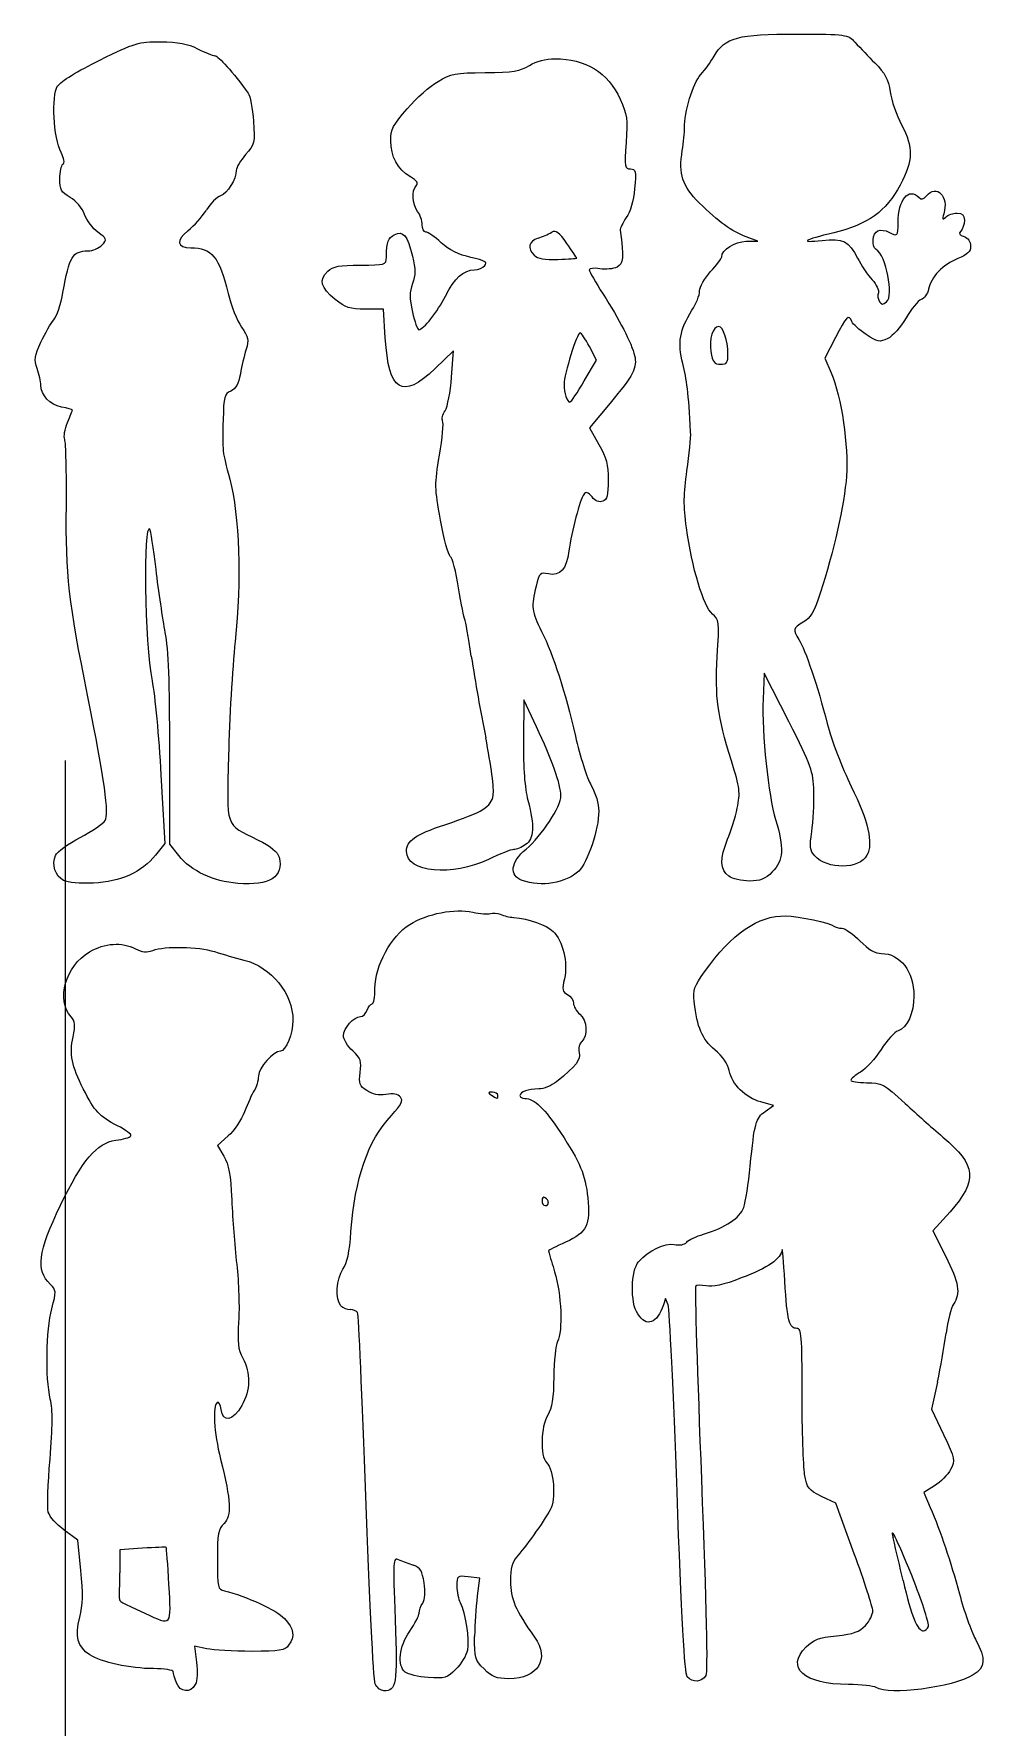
# Model space of a CAD drawing. Extents: x -200 to 431, y -1250 to 5.
# Drawn here: x -7 to 212.1, y -972.5 to -582.8 of the extents above; entities that cross this region are included whole.
import ezdxf

# ---------------------------------------------------------------- set-up
doc = ezdxf.new("R2010")
doc.units = 0
doc.layers.get('0').update_dxf_attribs({"linetype": 'CONTINUOUS'})

msp = doc.modelspace()

# ---------------------------------------------------------------- linework, layer by layer
at = {"color": 30}
for p, q in [((156.88, -630.51), (159.6, -630.46)), ((159.6, -630.46), (156.92, -629.48)), ((73.47, -646.11), (69.29, -646.13)), ((73.87, -652.75), (73.47, -646.11)), ((122.47, -657.85), (120.81, -654.72)), ((177.42, -652.68), (175, -657.39)), ((89.59, -655.75), (85.31, -659.84)), ((89.13, -661.83), (89.59, -655.75)), ((119.64, -662.68), (122.47, -657.85)), ((175, -657.39), (176.47, -660.83)), ((119.64, -662.68), (119.64, -662.68)), ((125.59, -667.78), (120.84, -673.45)), ((120.84, -673.45), (123, -677.26)), ((161.05, -729.92), (160.8, -735.9)), ((166.68, -741.02), (161.05, -729.92)), ((105.7, -736.07), (105.63, -745.53)), ((108.62, -742.24), (105.7, -736.07)), ((24.27, -769.28), (24.27, -747.66)), ((0.23, -750), (0.23, -1250)), ((22.23, -753.32), (23.11, -769.12)), ((23.11, -769.12), (20.98, -771.82)), ((26.34, -771.89), (24.27, -769.28)), ((-0.14, -777.65), (-0.14, -777.65)), ((105.39, -777.65), (105.39, -777.65)), ((152.87, -776.64), (152.87, -776.64)), ((99.77, -827.08), (99.77, -827.08)), ((163.18, -829.4), (160.27, -828.62)), ((161.26, -830.8), (163.18, -829.4)), ((37.73, -836.45), (35.25, -838.63)), ((35.25, -838.63), (36.72, -841.12)), ((111.37, -851.78), (111.37, -851.78)), ((203.81, -853.87), (199.85, -858.31)), ((199.85, -858.31), (202.75, -864.07)), ((138.36, -873.86), (137.87, -875.31)), ((138.93, -875.31), (138.36, -873.86)), ((200.9, -893.12), (199.57, -899.32)), ((199.57, -899.32), (202.31, -905.16)), ((177.55, -920.99), (174.24, -919.39)), ((200.26, -916.97), (197.75, -918.52)), ((197.75, -918.52), (199.22, -921.93)), ((181.77, -932.59), (177.55, -920.99)), ((3.15, -929.45), (-0.02, -927.17)), ((3.83, -936.46), (3.15, -929.45)), ((18.01, -931.34), (12.75, -931.67)), ((12.75, -931.67), (12.75, -937.03)), ((95.58, -938.21), (92.96, -937.9)), ((95.04, -942.29), (95.58, -938.21)), ((24.09, -939.71), (24.09, -939.71)), ((198.83, -949.33), (198.83, -949.33)), ((32.77, -954.48), (29.95, -953.88)), ((29.95, -953.88), (30.44, -957.56)), ((25.79, -962.28), (25.79, -962.28)), ((71.52, -962.51), (71.52, -962.51)), ((186.79, -963.41), (186.79, -963.41))]:
    msp.add_line(p, q, dxfattribs=at)
for centre, radius, start, end in [((125.26, -573.56), 28.19, 318.5696, 329.3142), ((349.79, -428.68), 229.17, 222.894, 224.5581), ((-2.95, -627.38), 8.19, 21.6472, 58.2556), ((13.35, -610.4), 23.26, 310.3196, 326.2396), ((100.89, -606.81), 24.4, 289.4566, 297.5638), ((189.76, -643.11), 2.55, 163.0246, 209.1952), ((95.4, -670.94), 55.77, 163.7682, 169.7544), ((579.39, -649.7), 491.71, 188.925, 191.1488), ((104.6, -774.17), 12.05, 249.1727, 264.276), ((82.21, -640.45), 160.79, 252.7608, 255.2727), ((430.08, -571.14), 349.95, 227.4517, 229.3625), ((303.84, -837.94), 265.65, 182.8436, 186.0715), ((110.67, -851.76), 0.707, 268.4794, 358.0373), ((311.97, -805.63), 208.59, 195.9214, 197.3093), ((65.96, -872.93), 3.47, 228.4138, 267.1924), ((34.54, -858.08), 170.01, 348.1077, 351.9681), ((-426.52, -1078.98), 635.19, 12.75354, 13.6606), ((122.39, -819.36), 123.3, 248.3954, 250.0571), ((-171.34, -938.23), 184.1, 358.5379, 0.3746), ((193.57, -953.59), 99.18, 173.457, 178.8585)]:
    msp.add_arc(centre, radius, start, end, dxfattribs=at)
for points in [[(149.51, -587.94), (151.98, -583.62), (155.07, -582.78), (168.48, -582.83)], [(168.48, -582.83), (180.06, -582.87), (180.3, -582.91), (181.9, -584.66)], [(8.18, -588.81), (16.34, -584.79), (16.99, -584.6), (22.18, -584.62)], [(22.18, -584.62), (26.28, -584.64), (28.36, -585.03), (30.67, -586.21)], [(30.67, -586.21), (32.35, -587.07), (34.14, -587.79), (34.66, -587.81)], [(34.66, -587.81), (35.45, -587.84), (38.83, -591.64), (42.29, -596.41)], [(-1.53, -594.78), (-0.85, -593.74), (3.13, -591.29), (8.18, -588.81)], [(85.99, -593.71), (88.94, -591.95), (89.99, -591.76), (96.87, -591.69)], [(96.87, -591.69), (103.28, -591.62), (104.89, -591.36), (107.02, -590.06)], [(107.02, -590.06), (108.64, -589.07), (110.77, -588.51), (112.9, -588.51)], [(112.9, -588.51), (119.92, -588.5), (125.1, -591.7), (127.88, -597.78)], [(142.71, -604.46), (142.63, -600.85), (144.67, -594.08), (146.4, -592.21)], [(186.5, -589.47), (188.87, -591.87), (189.59, -593.23), (190.02, -596.12)], [(-0.74, -610.11), (-2.49, -606.74), (-2.99, -597), (-1.53, -594.78)], [(78.92, -600), (81.02, -597.6), (84.2, -594.77), (85.99, -593.71)], [(190.02, -596.12), (190.31, -598.11), (191.5, -601.54), (192.66, -603.73)], [(42.29, -596.41), (42.79, -597.09), (43.35, -599.99), (43.54, -602.87)], [(75.11, -607.38), (75.11, -604.77), (75.64, -603.76), (78.92, -600)], [(127.88, -597.78), (129.52, -601.36), (129.66, -602.37), (129.27, -607.82)], [(43.54, -602.87), (43.87, -607.85), (43.79, -608.2), (41.73, -610.54)], [(192.66, -603.73), (195.43, -608.98), (195.35, -611.84), (192.31, -617.59)], [(79.63, -615.68), (76.72, -613.96), (75.11, -611), (75.11, -607.38)], [(129.27, -607.82), (128.88, -613.48), (128.94, -613.88), (130.25, -613.88)], [(142.2, -609.66), (142.5, -607.8), (142.73, -605.45), (142.71, -604.46)], [(-0.31, -612.8), (0.15, -612.52), (-0.02, -611.51), (-0.74, -610.11)], [(41.73, -610.54), (40.55, -611.89), (39.58, -613.53), (39.58, -614.2)], [(146.1, -621.68), (142.2, -617.81), (141.32, -615.1), (142.2, -609.66)], [(-1.03, -616.13), (-1.03, -614.54), (-0.7, -613.04), (-0.31, -612.8)], [(39.58, -614.2), (39.58, -616.23), (37.51, -619.55), (35.94, -620.05)], [(80.98, -617.74), (81.55, -617.16), (81.18, -616.59), (79.63, -615.68)], [(130.25, -613.88), (131.53, -613.88), (131.62, -614.27), (131.23, -618.42)], [(1.36, -620.42), (-0.7, -619.2), (-1.03, -618.62), (-1.03, -616.13)], [(81.3, -623.63), (80.04, -621.96), (79.87, -618.85), (80.98, -617.74)], [(131.23, -618.42), (130.96, -621.27), (130.25, -623.74), (129.31, -625.08)], [(192.31, -617.59), (189.07, -623.68), (184.97, -626.63), (177.05, -628.55)], [(191.87, -626.26), (191.87, -620.88), (194.25, -618.01), (196.68, -620.44)], [(198.37, -620.08), (200.72, -617.25), (203.57, -620.17), (202.36, -624.17)], [(35.94, -620.05), (35.12, -620.31), (33.66, -621.78), (32.69, -623.32)], [(156.92, -629.48), (153.55, -628.24), (150.53, -626.06), (146.1, -621.68)], [(196.68, -620.44), (197.21, -620.97), (197.72, -620.86), (198.37, -620.08)], [(7.75, -628.44), (6.56, -627.59), (5.16, -625.75), (4.66, -624.36)], [(82.37, -626.71), (82.37, -625.79), (81.89, -624.41), (81.3, -623.63)], [(83.18, -628.39), (82.73, -628.39), (82.37, -627.63), (82.37, -626.71)], [(129.31, -625.08), (128.48, -626.25), (127.85, -627.55), (127.91, -627.98)], [(189.69, -628.39), (191.73, -629.48), (191.87, -629.35), (191.87, -626.26)], [(202.36, -624.17), (201.95, -625.54), (202.03, -625.68), (202.81, -624.94)], [(202.81, -624.94), (203.33, -624.44), (204.51, -624.04), (205.43, -624.04)], [(205.43, -624.04), (206.68, -624.04), (207.09, -624.45), (207.09, -625.7)], [(207.09, -625.7), (207.09, -626.62), (206.73, -627.73), (206.3, -628.17)], [(8.69, -631.37), (9.87, -630.06), (9.83, -629.92), (7.75, -628.44)], [(28.4, -628.13), (25.64, -630.33), (25.95, -632.01), (29.11, -632.01)], [(74.11, -634.19), (74.27, -630.33), (74.44, -629.86), (75.92, -629.07)], [(75.92, -629.07), (77.97, -627.97), (78.94, -629.11), (80.12, -633.98)], [(86.74, -630.86), (85.23, -629.5), (83.63, -628.39), (83.18, -628.39)], [(93.53, -634.23), (90.76, -633.62), (88.6, -632.54), (86.74, -630.86)], [(109.02, -629.82), (106.79, -630.61), (106.46, -632.07), (108.14, -633.75)], [(115.62, -631), (113.84, -628.47), (113.1, -627.92), (112.18, -628.44)], [(117.9, -634.39), (117.9, -634.3), (116.87, -632.78), (115.62, -631)], [(127.91, -627.98), (128.75, -634.42), (128.64, -635.66), (127.18, -636.45)], [(151.26, -634.1), (151.26, -632.51), (154.31, -630.56), (156.88, -630.51)], [(177.05, -628.55), (170.06, -630.24), (169.02, -630.93), (174.37, -630.33)], [(174.37, -630.33), (179.16, -629.78), (180.55, -630.48), (182.52, -634.39)], [(186.8, -632.38), (185.65, -631.67), (185.94, -628.59), (187.2, -628.11)], [(187.2, -628.11), (187.83, -627.86), (188.95, -627.99), (189.69, -628.39)], [(206.3, -628.17), (205.72, -628.75), (205.91, -629.1), (207.02, -629.45)], [(207.02, -629.45), (207.99, -629.76), (208.54, -630.55), (208.54, -631.62)], [(-0.32, -642.33), (1.16, -634.03), (1.93, -632.74), (5.44, -632.74)], [(5.44, -632.74), (6.54, -632.74), (8.01, -632.12), (8.69, -631.37)], [(29.11, -632.01), (33.94, -632.01), (35.65, -634.1), (37.7, -642.53)], [(68.11, -636.01), (73.91, -636), (74.03, -635.97), (74.11, -634.19)], [(80.12, -633.98), (80.85, -637.01), (80.85, -638.25), (80.12, -640.27)], [(96.77, -636.12), (97.42, -635.33), (96.79, -634.96), (93.53, -634.23)], [(108.14, -633.75), (108.94, -634.56), (110.48, -634.83), (113.58, -634.71)], [(113.58, -634.71), (115.95, -634.62), (117.9, -634.48), (117.9, -634.39)], [(148.72, -637.5), (150.11, -635.98), (151.26, -634.45), (151.26, -634.1)], [(182.52, -634.39), (183.36, -636.08), (184.87, -638.33), (185.88, -639.4)], [(189.2, -644.45), (190.91, -643.03), (189.08, -633.79), (186.8, -632.38)], [(205.6, -634.49), (202.2, -635.84), (199.4, -638.77), (198.84, -641.56)], [(208.54, -631.62), (208.54, -632.91), (207.86, -633.58), (205.6, -634.49)], [(62.31, -643.9), (59.01, -641.24), (58.52, -639.34), (60.65, -637.42)], [(60.65, -637.42), (61.92, -636.27), (63.29, -636.01), (68.11, -636.01)], [(87.71, -643.12), (89.74, -639.06), (91.93, -637.09), (94.4, -637.09)], [(94.4, -637.09), (95.26, -637.09), (96.33, -636.65), (96.77, -636.12)], [(123.24, -636.85), (121.9, -636.63), (120.8, -636.75), (120.8, -637.11)], [(120.8, -637.11), (120.8, -637.47), (122.23, -639.98), (123.97, -642.69)], [(127.18, -636.45), (126.35, -636.89), (124.58, -637.07), (123.24, -636.85)], [(146.18, -641.96), (146.18, -641.03), (147.32, -639.03), (148.72, -637.5)], [(-2.4, -648.6), (-1.73, -647.83), (-0.79, -645.01), (-0.32, -642.33)], [(37.7, -642.53), (38.38, -645.32), (39.77, -648.81), (40.78, -650.27)], [(80.12, -640.27), (79.39, -642.29), (79.39, -643.59), (80.12, -646.83)], [(123.97, -642.69), (127.66, -648.41), (130.55, -654.04), (131.21, -656.8)], [(144.43, -646.41), (145.39, -644.89), (146.18, -642.89), (146.18, -641.96)], [(185.88, -639.4), (186.88, -640.48), (187.53, -641.81), (187.31, -642.37)], [(198.84, -641.56), (198.63, -642.63), (197.87, -643.7), (197.15, -643.94)], [(69.29, -646.13), (65.67, -646.15), (64.72, -645.85), (62.31, -643.9)], [(80.12, -646.83), (80.61, -649.05), (81.26, -650.87), (81.56, -650.87)], [(81.56, -650.87), (82.64, -650.87), (85.88, -646.78), (87.71, -643.12)], [(142.31, -658.65), (141.07, -653.87), (141.58, -650.93), (144.43, -646.41)], [(187.53, -644.36), (188.01, -645.14), (188.35, -645.15), (189.2, -644.45)], [(197.15, -643.94), (196.44, -644.18), (194.87, -646.08), (193.68, -648.16)], [(-5.36, -653.72), (-4.4, -651.68), (-3.07, -649.37), (-2.4, -648.6)], [(40.78, -650.27), (42.37, -652.6), (42.51, -653.26), (41.86, -655.35)], [(150.57, -650.14), (149.21, -650.14), (148.33, -652.99), (148.8, -655.92)], [(152.71, -656.35), (152.71, -653.41), (151.59, -650.14), (150.57, -650.14)], [(181.24, -649.02), (180.54, -647.21), (179.91, -647.82), (177.42, -652.68)], [(184.53, -651.98), (182.94, -650.93), (181.46, -649.6), (181.24, -649.02)], [(193.68, -648.16), (192.46, -650.28), (190.6, -652.37), (189.46, -652.92)], [(-6.24, -659.83), (-6.99, -657.75), (-6.88, -656.98), (-5.36, -653.72)], [(85.31, -659.84), (77.72, -667.07), (74.61, -665.14), (73.87, -652.75)], [(118.67, -651.59), (117.97, -651.59), (115, -661.14), (115, -663.37)], [(120.81, -654.72), (119.89, -653), (118.93, -651.59), (118.67, -651.59)], [(189.46, -652.92), (187.6, -653.81), (187.16, -653.73), (184.53, -651.98)], [(131.21, -656.8), (131.88, -659.58), (130.96, -661.38), (125.59, -667.78)], [(148.8, -655.92), (149.19, -658.38), (149.54, -658.84), (150.99, -658.84)], [(150.99, -658.84), (152.46, -658.84), (152.71, -658.49), (152.71, -656.35)], [(-5.38, -663.63), (-5.38, -662.85), (-5.77, -661.14), (-6.24, -659.83)], [(40.52, -661.02), (40.1, -663.38), (39.49, -664.48), (38.31, -665)], [(87.63, -669.51), (88.2, -668.63), (88.87, -665.17), (89.13, -661.83)], [(144.12, -674.44), (143.61, -665.34), (143.26, -662.32), (142.31, -658.65)], [(176.47, -660.83), (178.78, -666.25), (180.49, -677.83), (179.98, -684.59)], [(-0.64, -668.69), (-3.31, -668.18), (-5.38, -665.98), (-5.38, -663.63)], [(38.31, -665), (36.83, -665.65), (36.67, -666.26), (36.55, -671.53)], [(115, -663.37), (115, -665.52), (115.66, -667.55), (116.34, -667.53)], [(116.34, -667.53), (116.6, -667.52), (118.08, -665.34), (119.64, -662.68)], [(1.87, -669.35), (1.87, -669.24), (0.74, -668.95), (-0.64, -668.69)], [(0.74, -672.26), (1.36, -670.76), (1.87, -669.46), (1.87, -669.35)], [(87.06, -671.87), (86.8, -671.45), (87.06, -670.39), (87.63, -669.51)], [(0.1, -676.15), (-0.17, -675.5), (0.12, -673.75), (0.74, -672.26)], [(36.55, -671.53), (36.38, -679.17), (36.32, -678.65), (38.09, -685.31)], [(86.34, -679.74), (87, -675.83), (87.32, -672.29), (87.06, -671.87)], [(0.48, -691.48), (0.54, -683.7), (0.38, -676.8), (0.1, -676.15)], [(123, -677.26), (124.73, -680.33), (125.15, -681.94), (125.15, -685.48)], [(143.27, -683.32), (143.81, -679.63), (144.19, -675.63), (144.12, -674.44)], [(86.58, -694.69), (85.21, -687.2), (85.2, -686.54), (86.34, -679.74)], [(38.09, -685.31), (40.3, -693.7), (40.79, -708.4), (39.31, -722.66)], [(125.15, -685.48), (125.15, -688.98), (124.9, -689.97), (123.89, -690.36)], [(143.15, -696.49), (142.46, -691.31), (142.49, -688.69), (143.27, -683.32)], [(179.98, -684.59), (179.5, -690.95), (176.93, -702.42), (173.99, -711.32)], [(119.54, -688.77), (118.67, -689.9), (116.72, -697.29), (116.11, -701.8)], [(121.43, -689.36), (120.52, -688.24), (120.06, -688.09), (119.54, -688.77)], [(123.89, -690.36), (123.07, -690.67), (122.21, -690.32), (121.43, -689.36)], [(5.42, -735.36), (0.99, -713.25), (0.33, -707.44), (0.48, -691.48)], [(19.7, -696.74), (18.08, -695.12), (18.49, -722.99), (20.21, -731.72)], [(21.11, -706.05), (20.51, -701.1), (19.87, -696.91), (19.7, -696.74)], [(88.82, -703.04), (88.37, -702.76), (87.36, -699), (86.58, -694.69)], [(149.12, -716.31), (147.12, -714.69), (144.35, -705.48), (143.15, -696.49)], [(90.74, -710.3), (90.14, -706.59), (89.28, -703.32), (88.82, -703.04)], [(116.11, -701.8), (115.53, -706.05), (114.08, -707.66), (111.38, -707.07)], [(23.25, -720.54), (22.68, -717.52), (21.72, -711), (21.11, -706.05)], [(111.38, -707.07), (109.52, -706.66), (109.33, -706.84), (108.57, -709.89)], [(92.14, -717.56), (91.97, -717.29), (91.34, -714.02), (90.74, -710.3)], [(108.57, -709.89), (107.38, -714.6), (107.51, -715.71), (109.82, -720.32)], [(173.99, -711.32), (172.51, -715.83), (171.67, -717.27), (170.03, -718.21)], [(150.25, -726.12), (150.72, -717.91), (150.68, -717.57), (149.12, -716.31)], [(24.27, -747.66), (24.28, -732.03), (23.99, -724.52), (23.25, -720.54)], [(93.63, -725.98), (92.98, -721.63), (92.32, -717.84), (92.14, -717.56)], [(109.82, -720.32), (112.54, -725.77), (115.23, -734.12), (117.59, -744.41)], [(170.03, -718.21), (167.63, -719.57), (167.54, -719.93), (169.02, -722.19)], [(39.31, -722.66), (38.67, -728.84), (37.99, -740.63), (37.79, -748.85)], [(169.02, -722.19), (170.47, -724.4), (173.37, -733), (175.55, -741.51)], [(153.5, -750.08), (150.23, -739.44), (149.71, -735.61), (150.25, -726.12)], [(20.21, -731.72), (20.84, -734.91), (21.75, -744.63), (22.23, -753.32)], [(9.41, -763.85), (10.36, -762.29), (9.29, -754.69), (5.42, -735.36)], [(160.8, -735.9), (160.49, -743.79), (161.97, -758.19), (163.66, -763.63)], [(114.27, -758.14), (114.27, -755.61), (112.19, -749.76), (108.62, -742.24)], [(172.46, -757.15), (172.32, -752.43), (171.95, -751.41), (166.68, -741.02)], [(175.55, -741.51), (176.53, -745.36), (178.97, -751.77), (181.07, -756.02)], [(98.68, -758.01), (98.93, -756.62), (98.22, -751.18), (96.96, -744.78)], [(105.63, -745.53), (105.59, -751.79), (105.94, -756.4), (106.66, -759.16)], [(117.59, -744.41), (118.64, -749), (120.28, -754.12), (121.24, -755.78)], [(37.79, -748.85), (37.39, -765.94), (36.88, -764.47), (44.46, -768.27)], [(154.83, -761), (155.58, -757.38), (155.47, -756.46), (153.5, -750.08)], [(121.24, -755.78), (122.27, -757.58), (122.98, -759.98), (122.98, -761.69)], [(181.07, -756.02), (184.99, -763.95), (186.16, -769.08), (184.69, -771.83)], [(87.53, -764.81), (96.57, -761.76), (98.18, -760.77), (98.68, -758.01)], [(106.66, -759.16), (108.23, -765.18), (108.08, -768.03), (106.13, -769.39)], [(106.25, -770.4), (109.88, -767.33), (114.27, -760.61), (114.27, -758.14)], [(171.99, -766.36), (172.33, -764.06), (172.55, -759.92), (172.46, -757.15)], [(3.65, -767.74), (6.41, -766.28), (8.99, -764.53), (9.41, -763.85)], [(122.98, -761.69), (122.98, -765.83), (120.39, -773.6), (118.39, -775.47)], [(152.63, -768.16), (153.39, -766.39), (154.38, -763.17), (154.83, -761)], [(163.66, -763.63), (165.67, -770.07), (165.48, -773.09), (162.91, -775.65)], [(-2, -771.86), (-1.64, -771.05), (0.9, -769.2), (3.65, -767.74)], [(78.74, -770.98), (78.74, -768.5), (80.7, -767.12), (87.53, -764.81)], [(172.66, -771.98), (171.55, -770.76), (171.45, -769.93), (171.99, -766.36)], [(44.46, -768.27), (47.66, -769.87), (49.11, -771.04), (49.42, -772.28)], [(97.59, -772.81), (89.34, -776.8), (78.74, -775.78), (78.74, -770.98)], [(103.42, -770.52), (102.81, -770.52), (100.19, -771.55), (97.59, -772.81)], [(105.39, -777.65), (102.29, -776.52), (102.65, -773.44), (106.25, -770.4)], [(106.13, -769.39), (105.25, -770.01), (104.02, -770.52), (103.42, -770.52)], [(152.87, -776.64), (150.86, -775.23), (150.78, -772.48), (152.63, -768.16)], [(-0.14, -777.65), (-2.06, -776.67), (-2.94, -773.95), (-2, -771.86)], [(20.98, -771.82), (17.86, -775.74), (12.96, -777.95), (6.69, -778.24)], [(39.94, -778.32), (34.23, -777.86), (29.18, -775.47), (26.34, -771.89)], [(49.42, -772.28), (50.56, -776.83), (47.3, -778.91), (39.94, -778.32)], [(118.39, -775.47), (115.43, -778.26), (109.68, -779.22), (105.39, -777.65)], [(184.69, -771.83), (182.94, -775.1), (175.56, -775.19), (172.66, -771.98)], [(6.69, -778.24), (3.69, -778.39), (0.82, -778.14), (-0.14, -777.65)], [(157.64, -777.77), (155.9, -777.77), (153.75, -777.26), (152.87, -776.64)], [(162.91, -775.65), (161.22, -777.35), (160.16, -777.77), (157.64, -777.77)], [(79.47, -787.78), (83.59, -785.23), (89.83, -784.01), (93.98, -784.94)], [(93.98, -784.94), (95.67, -785.32), (97.5, -785.46), (98.05, -785.25)], [(98.05, -785.25), (98.6, -785.04), (99.62, -785.12), (100.31, -785.43)], [(103.4, -786.15), (107.03, -786.49), (110.83, -787.84), (112.46, -789.37)], [(147.32, -798.63), (153.6, -789.84), (159.66, -785.67), (165.97, -785.79)], [(165.97, -785.79), (168.92, -785.85), (176.37, -787.41), (177.07, -788.12)], [(71.49, -802.49), (71.49, -797.24), (75.18, -790.43), (79.47, -787.78)], [(112.46, -789.37), (114.71, -791.49), (115.92, -796.51), (115.08, -800.25)], [(177.07, -788.12), (177.36, -788.41), (178.19, -788.65), (178.91, -788.65)], [(178.91, -788.65), (179.62, -788.65), (181.5, -789.95), (183.08, -791.55)], [(1.55, -809), (-1.94, -805.14), (0.3, -797.31), (5.81, -794.08)], [(5.81, -794.08), (9.33, -792.02), (13.26, -791.75), (16.37, -793.36)], [(16.37, -793.36), (17.93, -794.17), (18.96, -794.26), (20.37, -793.72)], [(20.37, -793.72), (23.12, -792.68), (30.83, -792.84), (34.56, -794.02)], [(183.08, -791.55), (185.1, -793.59), (186.57, -794.45), (188.02, -794.45)], [(188.02, -794.45), (192.34, -794.45), (195.49, -798.58), (195.49, -804.24)], [(41.33, -795.96), (47.7, -797.61), (52.58, -803.64), (52.62, -809.9)], [(144.94, -805.52), (144.63, -802.84), (144.93, -801.97), (147.32, -798.63)], [(70.81, -806.05), (71.18, -806.05), (71.49, -804.45), (71.49, -802.49)], [(115.08, -800.25), (114.51, -802.78), (114.61, -803.28), (115.8, -803.92)], [(69.68, -807.5), (69.93, -806.71), (70.44, -806.05), (70.81, -806.05)], [(115.8, -803.92), (116.55, -804.32), (117.17, -805.22), (117.17, -805.92)], [(117.17, -805.92), (117.17, -806.61), (117.83, -807.74), (118.62, -808.42)], [(149.65, -816.6), (146.71, -814.08), (145.64, -811.57), (144.94, -805.52)], [(195.49, -804.24), (195.49, -808.15), (193.94, -811.56), (191.86, -812.22)], [(2.02, -813.65), (2.61, -810.88), (2.53, -810.08), (1.55, -809)], [(52.62, -809.9), (52.63, -812.72), (50.93, -816.93), (49.77, -816.93)], [(64.24, -813.38), (64.24, -811.64), (66.63, -808.95), (68.18, -808.95)], [(68.18, -808.95), (68.75, -808.95), (69.42, -808.3), (69.68, -807.5)], [(118.62, -808.42), (120.29, -809.85), (120.56, -813.45), (119.09, -814.67)], [(4.38, -825.63), (1.7, -820.3), (1.17, -817.63), (2.02, -813.65)], [(66.36, -816.88), (65.19, -815.79), (64.24, -814.21), (64.24, -813.38)], [(191.86, -812.22), (191.05, -812.47), (189.28, -814.42), (187.92, -816.55)], [(49.77, -816.93), (48.12, -816.93), (44.66, -820.79), (44.66, -822.63)], [(68.09, -821.81), (68.43, -819.23), (68.22, -818.62), (66.36, -816.88)], [(118.44, -817.25), (118.78, -819.03), (118, -820.04), (113.22, -824)], [(119.09, -814.67), (118.54, -815.13), (118.25, -816.27), (118.44, -817.25)], [(152.99, -821.41), (152.69, -819.93), (151.45, -818.15), (149.65, -816.6)], [(187.92, -816.55), (186.56, -818.67), (184.45, -821), (183.22, -821.73)], [(69.6, -826.01), (67.92, -824.91), (67.74, -824.42), (68.09, -821.81)], [(160.27, -828.62), (156.73, -827.66), (153.62, -824.59), (152.99, -821.41)], [(183.22, -821.73), (181.99, -822.45), (180.99, -823.3), (180.99, -823.61)], [(12.23, -834.08), (8.05, -831.95), (6.99, -830.81), (4.38, -825.63)], [(43.7, -826.01), (43.18, -826.8), (42.18, -828.98), (41.48, -830.86)], [(44.66, -822.63), (44.66, -823.71), (44.23, -825.23), (43.7, -826.01)], [(74, -826.87), (72.31, -827.14), (70.9, -826.87), (69.6, -826.01)], [(109.19, -825.63), (106.7, -825.63), (104.85, -826.28), (104.85, -827.16)], [(113.22, -824), (112.13, -824.9), (110.32, -825.63), (109.19, -825.63)], [(180.99, -823.61), (180.99, -823.93), (182.62, -824.18), (184.61, -824.18)], [(184.61, -824.18), (188.06, -824.18), (188.48, -824.4), (193.44, -828.96)], [(77.34, -827.5), (76.75, -826.8), (75.67, -826.59), (74, -826.87)], [(75.26, -831.73), (77.63, -829.15), (78.03, -828.34), (77.34, -827.5)], [(98.5, -826.37), (97.42, -826.38), (97.39, -826.48), (98.32, -827.08)], [(98.32, -827.08), (99.69, -827.97), (99.77, -827.97), (99.77, -827.08)], [(99.77, -827.08), (99.77, -826.68), (99.2, -826.36), (98.5, -826.37)], [(104.85, -827.16), (104.85, -827.52), (105.35, -827.81), (105.96, -827.81)], [(105.96, -827.81), (108.13, -827.81), (110.56, -830.13), (114.17, -835.64)], [(41.48, -830.86), (40.78, -832.73), (39.09, -835.25), (37.73, -836.45)], [(65.97, -858.47), (66.88, -846.09), (69.82, -837.63), (75.26, -831.73)], [(157.82, -843.4), (158.81, -833.36), (159.08, -832.39), (161.26, -830.8)], [(-0.83, -852.34), (4.08, -842.07), (7.53, -838.02), (11.86, -837.45)], [(11.86, -837.45), (13.57, -837.22), (15.13, -836.77), (15.33, -836.44)], [(15.33, -836.44), (15.54, -836.11), (14.14, -835.04), (12.23, -834.08)], [(114.17, -835.64), (118.75, -842.63), (119.85, -845.25), (120.45, -850.68)], [(202.17, -836.7), (209.86, -843.19), (210.2, -846.71), (203.81, -853.87)], [(36.72, -841.12), (37.86, -843.06), (38.26, -845.3), (38.52, -851.12)], [(156.33, -852.89), (156.76, -851.66), (157.43, -847.39), (157.82, -843.4)], [(-3.19, -870.6), (-6.6, -867.2), (-6.1, -863.35), (-0.83, -852.34)], [(110.65, -850.65), (110.25, -850.4), (109.92, -850.71), (109.92, -851.33)], [(109.92, -851.33), (109.92, -851.95), (110.25, -852.46), (110.65, -852.46)], [(111.37, -851.78), (111.37, -851.41), (111.05, -850.9), (110.65, -850.65)], [(120.45, -850.68), (121.13, -856.84), (120.21, -858.67), (115.36, -860.89)], [(147.08, -859.04), (152.17, -857.53), (155.48, -855.34), (156.33, -852.89)], [(64.13, -867.08), (65.09, -865.72), (65.63, -863.2), (65.97, -858.47)], [(115.36, -860.89), (113.17, -861.9), (111.37, -862.78), (111.38, -862.85)], [(132.14, -865.4), (134.56, -862.73), (138.17, -860.98), (140.35, -861.41)], [(140.35, -861.41), (141.63, -861.67), (142.73, -861.47), (143.21, -860.89)], [(143.21, -860.89), (143.64, -860.37), (145.38, -859.54), (147.08, -859.04)], [(165.15, -862.67), (164.95, -864.69), (161.92, -866.78), (155.78, -869.13)], [(165.78, -869.87), (165.5, -865.28), (165.21, -862.04), (165.15, -862.67)], [(202.75, -864.07), (205.86, -870.26), (206.25, -872.62), (204.59, -875.15)], [(39.68, -866.04), (40.14, -870.12), (40.34, -876.06), (40.12, -879.24)], [(63.66, -875.52), (62.33, -874.2), (62.61, -869.25), (64.13, -867.08)], [(112.82, -867.69), (114.4, -872.85), (114.75, -881.39), (113.49, -883.75)], [(131.93, -877.42), (130.22, -874.8), (130.35, -867.39), (132.14, -865.4)], [(-2.86, -876.2), (-1.82, -872.23), (-1.84, -871.96), (-3.19, -870.6)], [(145.24, -871.09), (145.05, -871.42), (145.66, -891.38), (146.6, -915.46)], [(147.69, -870.97), (146.54, -870.71), (145.44, -870.77), (145.24, -871.09)], [(155.78, -869.13), (151.58, -870.74), (149.16, -871.29), (147.69, -870.97)], [(168.56, -880.74), (166.79, -880.74), (166.36, -879.07), (165.78, -869.87)], [(-3.22, -896.99), (-4.35, -892), (-4.16, -881.17), (-2.86, -876.2)], [(67.48, -877.09), (67.24, -876.7), (66.48, -876.39), (65.79, -876.39)], [(137.87, -875.31), (136.38, -879.67), (133.97, -880.53), (131.93, -877.42)], [(140.99, -918.33), (140.18, -895.47), (139.25, -876.1), (138.93, -875.31)], [(204.59, -875.15), (204.01, -876.04), (203.24, -879.04), (202.88, -881.84)], [(40.12, -879.24), (39.79, -884.04), (39.96, -885.45), (41.1, -887.59)], [(69.39, -919.33), (68.57, -896.47), (67.71, -877.47), (67.48, -877.09)], [(169.77, -895.79), (169.76, -882.29), (169.64, -880.74), (168.56, -880.74)], [(113.49, -883.75), (113.06, -884.56), (112.67, -888.21), (112.63, -891.86)], [(41.1, -887.59), (42.93, -891.01), (42.83, -894.96), (40.82, -898.51)], [(112.63, -891.86), (112.57, -896.88), (112.22, -899.05), (111.24, -900.69)], [(170.35, -914.31), (170.03, -912.4), (169.77, -904.07), (169.77, -895.79)], [(-3.28, -910.85), (-2.65, -903.25), (-2.63, -899.61), (-3.22, -896.99)], [(35.18, -897.82), (34.06, -898.51), (34.43, -904.68), (35.96, -910.84)], [(36.09, -899.41), (35.96, -898.3), (35.55, -897.59), (35.18, -897.82)], [(40.82, -898.51), (38.82, -902.04), (36.44, -902.49), (36.09, -899.41)], [(111.24, -900.69), (109.62, -903.38), (109.45, -910.1), (110.96, -911.62)], [(202.31, -905.16), (204.96, -910.81), (205.02, -911.08), (203.92, -913.21)], [(-3.67, -923.03), (-3.92, -922), (-3.75, -916.52), (-3.28, -910.85)], [(35.96, -910.84), (38.39, -920.63), (38.57, -923.82), (36.77, -925.62)], [(110.96, -911.62), (112.66, -913.31), (113.17, -920.05), (111.8, -922.52)], [(146.6, -915.46), (147.76, -945.27), (148.08, -959.68), (147.58, -960.6)], [(174.24, -919.39), (171.19, -917.91), (170.89, -917.52), (170.35, -914.31)], [(203.92, -913.21), (203.29, -914.42), (201.65, -916.11), (200.26, -916.97)], [(71.52, -962.51), (71.16, -961.61), (70.2, -942.18), (69.39, -919.33)], [(143.33, -960.94), (142.74, -960.23), (142.02, -947.11), (140.99, -918.33)], [(-0.02, -927.17), (-1.79, -925.9), (-3.4, -924.07), (-3.67, -923.03)], [(111.8, -922.52), (110.29, -925.21), (105.86, -931.43), (104.06, -933.37)], [(199.22, -921.93), (201.65, -927.53), (203.95, -934.34), (205.97, -941.85)], [(36.77, -925.62), (35.42, -926.97), (35.23, -927.99), (35.23, -933.96)], [(195.54, -939), (192.06, -930.2), (189.77, -925.46), (190.71, -928.97)], [(23.44, -931.13), (23.34, -931.07), (20.9, -931.16), (18.01, -931.34)], [(24.09, -939.71), (23.82, -935.05), (23.53, -931.19), (23.44, -931.13)], [(35.23, -933.96), (35.23, -940.42), (35.31, -940.78), (36.86, -941.15)], [(76.99, -934), (75.65, -933.45), (75.62, -933.85), (76.12, -947.77)], [(82.79, -939.3), (82.38, -936.56), (81.95, -935.85), (80.34, -935.26)], [(104.06, -933.37), (103.04, -934.47), (102.67, -935.92), (102.67, -938.89)], [(186.03, -945.72), (186, -944.88), (184.09, -938.98), (181.77, -932.59)], [(3.55, -947.21), (4.28, -944.37), (4.35, -941.78), (3.83, -936.46)], [(92.96, -937.9), (90.41, -937.61), (90.34, -937.66), (90.34, -940.04)], [(102.67, -938.89), (102.67, -943.01), (103.79, -945.61), (108.19, -951.79)], [(193, -938.76), (194.88, -946.96), (196.26, -950.36), (197.71, -950.36)], [(198.83, -949.33), (199.05, -948.77), (197.57, -944.12), (195.54, -939)], [(12.69, -942.93), (12.63, -943.54), (12.97, -943.74), (18.55, -946.3)], [(18.55, -946.3), (24.84, -949.19), (24.64, -949.41), (24.09, -939.71)], [(36.86, -941.15), (41.85, -942.34), (48.87, -945.57), (50.64, -947.49)], [(82.47, -943.94), (82.98, -943.11), (83.11, -941.38), (82.79, -939.3)], [(90.34, -940.04), (90.34, -941.38), (90.68, -943.1), (91.08, -943.86)], [(205.97, -941.85), (207.01, -945.74), (208.67, -950.44), (209.66, -952.29)], [(79.48, -950.43), (80.67, -948.68), (81.64, -946.8), (81.64, -946.25)], [(81.64, -946.25), (81.64, -945.71), (82.01, -944.67), (82.47, -943.94)], [(91.08, -943.86), (92.28, -946.09), (93.24, -952.36), (92.76, -954.76)], [(184.35, -949.1), (185.29, -948.08), (186.05, -946.56), (186.03, -945.72)], [(5.86, -955.86), (3.06, -954.03), (2.42, -951.62), (3.55, -947.21)], [(50.64, -947.49), (52.87, -949.91), (53.13, -951.58), (51.61, -953.67)], [(76.12, -947.77), (76.65, -962.81), (76.44, -964.14), (73.56, -964.14)], [(78.44, -959.84), (76.57, -958.28), (77.04, -954.04), (79.48, -950.43)], [(177.67, -951.48), (181.66, -951.05), (182.97, -950.59), (184.35, -949.1)], [(197.71, -950.36), (198.11, -950.36), (198.61, -949.9), (198.83, -949.33)], [(43.09, -955.07), (38.96, -955.07), (34.32, -954.81), (32.77, -954.48)], [(51.61, -953.67), (50.7, -954.9), (49.67, -955.07), (43.09, -955.07)], [(92.76, -954.76), (92.52, -955.98), (91.33, -957.97), (90.11, -959.18)], [(96.58, -959.11), (94.46, -956.99), (94.34, -956.57), (94.42, -951.62)], [(108.19, -951.79), (111.79, -956.82), (109, -961.36), (102.31, -961.36)], [(180.42, -962.7), (170.18, -962.68), (165.87, -958.84), (170.68, -954.03)], [(170.68, -954.03), (172.33, -952.38), (173.6, -951.92), (177.67, -951.48)], [(209.66, -952.29), (212.1, -956.89), (211.98, -958.76), (209.12, -960.5)], [(20.55, -959.05), (15.19, -959.04), (8.48, -957.58), (5.86, -955.86)], [(30.44, -957.56), (30.73, -959.76), (30.62, -961.82), (30.15, -962.69)], [(25.08, -959.74), (25.08, -959.37), (23.04, -959.06), (20.55, -959.05)], [(25.79, -962.28), (25.4, -961.26), (25.08, -960.11), (25.08, -959.74)], [(30.15, -962.69), (29.05, -964.76), (26.64, -964.53), (25.79, -962.28)], [(73.56, -964.14), (72.8, -964.14), (71.89, -963.4), (71.52, -962.51)], [(83.74, -961.09), (81.46, -960.93), (79.07, -960.36), (78.44, -959.84)], [(90.11, -959.18), (88.06, -961.23), (87.6, -961.37), (83.74, -961.09)], [(102.31, -961.36), (99.39, -961.36), (98.47, -961), (96.58, -959.11)], [(147.58, -960.6), (146.72, -962.21), (144.53, -962.38), (143.33, -960.94)], [(209.12, -960.5), (204.36, -963.39), (189.71, -965.3), (186.79, -963.41)], [(186.79, -963.41), (186.19, -963.03), (183.33, -962.71), (180.42, -962.7)]]:
    msp.add_open_spline(points, degree=3, dxfattribs=at)

doc.saveas('drawing.dxf')
